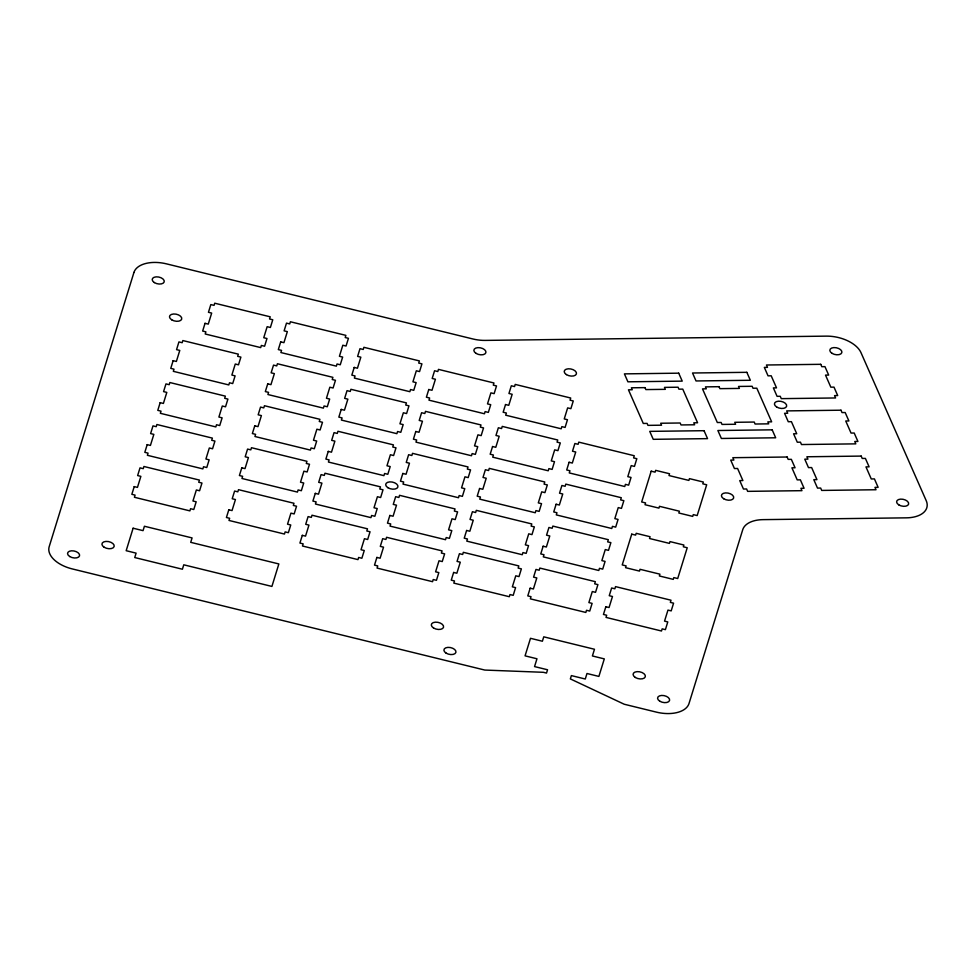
<?xml version="1.0" encoding="UTF-8"?>
<svg xmlns="http://www.w3.org/2000/svg" width="976" height="976" viewBox="0 0 976 976"><rect width="100%" height="100%" fill="white"/><g stroke="black" fill="none" stroke-linecap="round" stroke-linejoin="round"><path stroke-width="1.46" d="M133.932 272.475L49.19 546.67A28.646 16.104 12.2 0 0 72.224 568.91L484.791 670.061L543.4 672.305L546.523 673.074L547.548 669.768L534.555 666.584L536.971 658.776L525.064 655.848L530.493 638.316L542.388 641.232L543.754 636.828L594.469 649.26L592.408 655.97L604.303 658.885L598.886 676.417L586.979 673.501L585.283 679.015L571.375 675.599L570.362 678.918L624.213 704.233L656.445 712.138A28.646 16.104 12.2 0 0 689.007 703.525L742.736 529.687A28.646 16.104 12.2 0 1 763.11 519.635L906.423 517.841A28.646 16.104 12.2 0 0 926.2 500.639L860.991 352.653A28.646 16.104 12.2 0 0 826.355 336.134L485.06 340.404A28.67 16.116 12.2 0 1 472.86 338.965L166.493 263.862A28.646 16.104 12.2 0 0 133.932 272.475M134.224 486.609L131.845 494.32L135.078 495.113L134.407 497.272L189.893 510.875L190.564 508.716L193.785 509.509L196.176 501.786L192.943 500.993L196.359 489.964L199.58 490.757L201.971 483.035L198.738 482.254L199.409 480.082L143.923 466.479L143.252 468.651L140.019 467.858L137.64 475.568L140.861 476.361L137.457 487.39L134.224 486.609M147.193 444.629L144.814 452.339L148.047 453.132L147.376 455.292L202.862 468.895L203.533 466.735L206.766 467.528L209.145 459.818L205.912 459.025L209.328 447.984L212.548 448.777L214.94 441.067L211.707 440.274L212.378 438.114L156.892 424.511L156.221 426.671L152.988 425.878L150.609 433.588L153.842 434.381L150.426 445.422L147.193 444.629M160.174 402.649L157.783 410.359L161.016 411.152L160.345 413.312L215.842 426.915L216.501 424.755L219.734 425.548L222.113 417.838L218.892 417.045L222.296 406.004L225.529 406.797L227.908 399.086L224.687 398.293L225.346 396.134L169.861 382.531L169.19 384.69L165.969 383.897L163.578 391.608L166.811 392.401L163.395 403.442L160.174 402.649M173.142 360.669L170.763 368.379L173.984 369.172L173.325 371.331L228.811 384.934L229.482 382.775L232.703 383.568L235.094 375.858L231.861 375.065L235.277 364.024L238.498 364.817L240.889 357.106L237.656 356.313L238.327 354.154L182.841 340.551L182.17 342.71L178.937 341.917L176.558 349.64L179.779 350.421L176.375 361.462L173.142 360.669M133.114 528.211L126.172 550.696L136.103 553.136L134.737 557.54L182.402 569.228L183.769 564.811L271.914 586.43L278.855 563.945L190.71 542.339L192.077 537.922L144.411 526.247L143.045 530.651L133.114 528.211M205.033 323.324L202.654 331.047L205.875 331.84L205.216 333.999L260.702 347.602L261.361 345.443L264.594 346.224L266.973 338.513L263.752 337.72L267.156 326.692L270.389 327.472L272.768 319.762L269.547 318.969L270.218 316.81L214.72 303.207L214.061 305.366L210.828 304.585L208.449 312.296L211.67 313.089L208.266 324.117L205.033 323.324M228.811 509.789L226.42 517.5L229.653 518.293L228.982 520.452L284.467 534.055L285.138 531.896L288.371 532.689L290.75 524.978L287.53 524.185L290.933 513.144L294.166 513.937L296.545 506.227L293.325 505.434L293.983 503.274L238.498 489.671L237.827 491.831L234.606 491.038L232.215 498.748L235.448 499.541L232.032 510.582L228.811 509.789M241.78 467.821L239.401 475.532L242.621 476.325L241.963 478.484L297.448 492.087L298.107 489.928L301.34 490.721L303.719 482.998L300.498 482.217L303.902 471.176L307.135 471.969L309.514 464.259L306.293 463.466L306.952 461.306L251.466 447.703L250.808 449.863L247.575 449.07L245.196 456.78L248.416 457.573L245.013 468.614L241.78 467.821M254.748 425.841L252.369 433.551L255.602 434.344L254.931 436.504L310.417 450.107L311.088 447.947L314.309 448.74L316.7 441.03L313.467 440.237L316.883 429.196L320.104 429.989L322.495 422.279L319.262 421.486L319.933 419.326L264.447 405.723L263.776 407.883L260.543 407.09L258.164 414.8L261.397 415.593L257.981 426.634L254.748 425.841M267.729 383.861L265.338 391.571L268.571 392.364L267.9 394.524L323.385 408.127L324.056 405.967L327.289 406.76L329.668 399.05L326.448 398.257L329.851 387.216L333.084 388.009L335.463 380.298L332.23 379.505L332.901 377.346L277.416 363.743L276.745 365.902L273.524 365.109L271.133 372.82L274.366 373.613L270.95 384.654L267.729 383.861M280.698 341.881L278.319 349.591L281.539 350.384L280.881 352.543L336.366 366.146L337.037 363.987L340.258 364.78L342.649 357.07L339.416 356.277L342.82 345.236L346.053 346.029L348.432 338.318L345.211 337.525L345.882 335.366L290.384 321.763L289.726 323.922L286.493 323.129L284.114 330.84L287.334 331.633L283.931 342.674L280.698 341.881M302.304 535.348L299.925 543.059L303.158 543.852L302.487 546.011L357.972 559.614L358.643 557.455L361.864 558.248L364.255 550.525L361.022 549.732L364.438 538.703L367.659 539.496L370.05 531.774L366.817 530.993L367.488 528.821L312.003 515.218L311.332 517.39L308.099 516.597L305.72 524.307L308.953 525.1L305.537 536.129L302.304 535.348M315.285 493.368L312.893 501.078L316.126 501.871L315.455 504.031L370.953 517.634L371.612 515.474L374.845 516.267L377.224 508.545L374.003 507.764L377.407 496.723L380.64 497.516L383.019 489.793L379.798 489.013L380.457 486.853L324.971 473.238L324.3 475.41L321.08 474.617L318.688 482.327L321.921 483.12L318.505 494.161L315.285 493.368M328.253 451.388L325.874 459.098L329.095 459.891L328.436 462.051L383.922 475.654L384.593 473.494L387.814 474.287L390.205 466.565L386.972 465.784L390.388 454.743L393.609 455.536L396 447.825L392.767 447.032L393.438 444.873L337.952 431.27L337.281 433.429L334.048 432.636L331.669 440.347L334.89 441.14L331.486 452.181L328.253 451.388M341.234 409.408L338.843 417.118L342.076 417.911L341.405 420.07L396.89 433.673L397.561 431.514L400.794 432.307L403.173 424.597L399.94 423.804L403.356 412.763L406.589 413.556L408.968 405.845L405.735 405.052L406.406 402.893L350.921 389.29L350.25 391.449L347.029 390.656L344.638 398.367L347.871 399.16L344.455 410.201L341.234 409.408M354.203 367.427L351.824 375.138L355.044 375.931L354.373 378.09L409.871 391.693L410.53 389.534L413.763 390.327L416.142 382.616L412.921 381.823L416.325 370.782L419.558 371.575L421.937 363.865L418.716 363.072L419.375 360.913L363.889 347.31L363.231 349.469L359.998 348.676L357.619 356.386L360.839 357.179L357.436 368.22L354.203 367.427M376.882 557.418L374.503 565.128L377.736 565.921L377.065 568.081L432.551 581.684L433.222 579.524L436.443 580.317L438.834 572.595L435.601 571.814L439.017 560.773L442.238 561.566L444.629 553.843L441.396 553.063L442.067 550.891L386.581 537.288L385.91 539.46L382.677 538.667L380.298 546.377L383.531 547.17L380.115 558.211L376.882 557.418M389.863 515.438L387.472 523.148L390.705 523.941L390.034 526.101L445.52 539.704L446.191 537.544L449.424 538.337L451.803 530.615L448.57 529.834L451.986 518.793L455.219 519.586L457.598 511.875L454.365 511.082L455.036 508.923L399.55 495.32L398.879 497.479L395.658 496.686L393.267 504.397L396.5 505.19L393.084 516.231L389.863 515.438M402.832 473.458L400.453 481.168L403.674 481.961L403.015 484.12L458.5 497.723L459.159 495.564L462.392 496.357L464.771 488.647L461.55 487.854L464.954 476.813L468.187 477.606L470.566 469.895L467.345 469.102L468.016 466.943L412.519 453.34L411.86 455.499L408.627 454.706L406.248 462.417L409.469 463.21L406.065 474.251L402.832 473.458M415.8 431.477L413.421 439.188L416.654 439.981L415.983 442.14L471.469 455.743L472.14 453.584L475.361 454.377L477.752 446.666L474.519 445.873L477.935 434.832L481.156 435.625L483.547 427.915L480.314 427.122L480.985 424.963L425.499 411.36L424.828 413.519L421.595 412.726L419.216 420.436L422.449 421.229L419.033 432.27L415.8 431.477M428.781 389.497L426.39 397.208L429.623 398.001L428.952 400.16L484.438 413.763L485.109 411.604L488.342 412.397L490.721 404.686L487.5 403.893L490.904 392.852L494.137 393.645L496.516 385.935L493.295 385.142L493.954 382.982L438.468 369.379L437.797 371.539L434.576 370.746L432.185 378.456L435.418 379.249L432.002 390.29L428.781 389.497M453.645 572.448L451.254 580.159L454.487 580.952L453.816 583.111L509.301 596.714L509.972 594.555L513.205 595.336L515.584 587.625L512.351 586.832L515.767 575.803L519 576.596L521.379 568.874L518.146 568.081L518.817 565.921L463.332 552.318L462.661 554.478L459.428 553.697L457.049 561.407L460.282 562.2L456.866 573.229L453.645 572.448M466.613 530.468L464.234 538.179L467.455 538.972L466.784 541.131L522.282 554.734L522.941 552.575L526.174 553.368L528.553 545.645L525.332 544.852L528.736 533.823L531.969 534.616L534.348 526.894L531.127 526.113L531.786 523.941L476.3 510.338L475.629 512.51L472.408 511.717L470.017 519.427L473.25 520.22L469.846 531.249L466.613 530.468M479.582 488.488L477.203 496.198L480.436 496.991L479.765 499.151L535.251 512.754L535.922 510.594L539.142 511.387L541.534 503.665L538.301 502.884L541.717 491.843L544.937 492.636L547.329 484.913L544.096 484.133L544.767 481.961L489.281 468.358L488.61 470.53L485.377 469.737L482.998 477.447L486.219 478.24L482.815 489.281L479.582 488.488M492.563 446.508L490.172 454.218L493.405 455.011L492.734 457.171L548.219 470.774L548.89 468.614L552.123 469.407L554.502 461.685L551.269 460.904L554.685 449.863L557.918 450.656L560.297 442.945L557.064 442.152L557.735 439.993L502.25 426.39L501.579 428.549L498.358 427.756L495.967 435.467L499.2 436.26L495.784 447.301L492.563 446.508M505.531 404.528L503.152 412.238L506.373 413.031L505.702 415.19L561.2 428.793L561.859 426.634L565.092 427.427L567.471 419.717L564.25 418.924L567.654 407.883L570.887 408.676L573.266 400.965L570.045 400.172L570.704 398.013L515.218 384.41L514.559 386.569L511.326 385.776L508.947 393.487L512.168 394.28L508.764 405.321L505.531 404.528M530.175 588.186L527.784 595.897L531.017 596.69L530.346 598.849L585.832 612.452L586.503 610.293L589.736 611.086L592.115 603.375L588.882 602.582L592.298 591.541L595.531 592.334L597.91 584.624L594.677 583.831L595.348 581.672L539.862 568.069L539.191 570.228L535.97 569.435L533.579 577.145L536.812 577.938L533.396 588.979L530.175 588.186M543.144 546.218L540.753 553.929L543.986 554.722L543.315 556.881L598.8 570.484L599.471 568.325L602.704 569.118L605.083 561.395L601.863 560.614L605.266 549.573L608.499 550.366L610.878 542.644L607.658 541.863L608.316 539.691L552.831 526.088L552.16 528.26L548.939 527.467L546.548 535.177L549.781 535.97L546.365 547.011L543.144 546.218M556.113 504.238L553.734 511.949L556.954 512.742L556.296 514.901L611.781 528.504L612.452 526.345L615.673 527.138L618.064 519.415L614.831 518.634L618.247 507.593L621.468 508.386L623.859 500.676L620.626 499.883L621.297 497.723L565.799 484.12L565.141 486.28L561.908 485.487L559.529 493.197L562.749 493.99L559.346 505.031L556.113 504.238M569.093 462.258L566.702 469.968L569.935 470.761L569.264 472.921L624.75 486.524L625.421 484.364L628.654 485.157L631.033 477.447L627.8 476.654L631.216 465.613L634.449 466.406L636.828 458.696L633.595 457.903L634.266 455.743L578.78 442.14L578.109 444.3L574.888 443.507L572.497 451.217L575.73 452.01L572.314 463.051L569.093 462.258M605.84 606.743L603.449 614.453L606.682 615.246L606.011 617.405L661.496 631.008L662.167 628.849L665.4 629.642L667.779 621.919L664.546 621.126L667.962 610.098L671.195 610.891L673.574 603.168L670.341 602.387L671.012 600.216L615.527 586.613L614.856 588.784L611.635 587.991L609.244 595.702L612.477 596.495L609.061 607.523L605.84 606.743M631.74 534.153L622.224 564.933L626.116 565.885L625.567 567.678L639.475 571.082L640.024 569.301L659.922 574.169L659.361 575.962L673.269 579.378L673.818 577.585L677.71 578.536L687.226 547.756L683.334 546.792L683.883 545.011L669.987 541.595L669.426 543.388L649.54 538.508L650.089 536.727L636.193 533.311L635.632 535.104L631.74 534.153M651.199 471.176L641.683 501.969L645.575 502.921L645.026 504.714L658.934 508.118L659.483 506.324L679.381 511.204L678.82 512.998L692.728 516.402L693.277 514.608L697.169 515.572L706.685 484.779L702.793 483.828L703.342 482.034L689.446 478.63L688.885 480.424L668.999 475.544L669.548 473.75L655.652 470.347L655.091 472.14L651.199 471.176M645.002 387.631L631.399 387.801L632.253 389.753L628.446 389.802L643.282 423.462L647.088 423.401L647.954 425.365L661.557 425.194L660.703 423.242L680.162 422.998L681.028 424.95L694.631 424.78L693.777 422.815L697.584 422.779L682.761 389.119L678.942 389.168L678.076 387.216L664.473 387.387L665.339 389.339L645.868 389.583L645.002 387.631M719.056 386.691L705.453 386.874L706.307 388.826L702.5 388.875L717.336 422.523L721.142 422.474L722.008 424.426L735.611 424.267L734.757 422.303L754.228 422.059L755.082 424.023L768.698 423.84L767.831 421.888L771.65 421.839L756.815 388.192L752.996 388.241L752.142 386.289L738.527 386.447L739.393 388.411L719.922 388.655L719.056 386.691M820.755 364.316L766.441 365L767.49 367.366L764.33 367.403L768.039 375.833L771.199 375.797L776.518 387.862L773.358 387.899L777.079 396.329L780.239 396.293L781.276 398.647L835.59 397.964L834.541 395.609L837.701 395.561L833.992 387.13L830.832 387.179L825.513 375.113L828.673 375.077L824.952 366.634L821.792 366.683L820.755 364.316M678.71 373.174L624.408 373.869L627.91 381.811L682.224 381.128L678.71 373.174M746.835 372.32L692.533 373.003L696.034 380.957L750.349 380.274L746.835 372.32M840.983 410.201L786.668 410.896L787.717 413.251L784.558 413.299L788.266 421.73L791.426 421.681L796.733 433.747L793.573 433.783L797.294 442.226L800.454 442.177L801.491 444.544L855.806 443.86L854.756 441.494L857.916 441.457L854.207 433.027L851.048 433.063L845.741 420.998L848.9 420.961L845.179 412.531L842.02 412.567L840.983 410.201M704.05 430.697L649.735 431.368L653.249 439.322L707.551 438.639L704.05 430.697M772.187 429.83L717.872 430.514L721.386 438.468L775.688 437.785L772.187 429.83M787.132 457.012L732.817 457.695L733.867 460.062L730.719 460.099L734.428 468.529L737.588 468.492L742.895 480.558L739.735 480.595L743.456 489.025L746.616 488.988L747.653 491.355L801.967 490.672L800.918 488.305L804.078 488.268L800.369 479.838L797.209 479.875L791.902 467.809L795.062 467.772L791.341 459.342L788.181 459.379L787.132 457.012M861.186 456.085L806.871 456.768L807.921 459.135L804.773 459.171L808.482 467.602L811.642 467.565L816.949 479.631L813.789 479.667L817.51 488.098L820.67 488.061L821.707 490.428L876.021 489.745L874.972 487.378L878.132 487.341L874.423 478.911L871.263 478.948L865.956 466.882L869.116 466.845L865.395 458.415L862.235 458.452L861.186 456.085M776.64 406.992A6.234 3.501 12.2 0 0 786.607 406.309A6.234 3.501 12.2 0 0 778.433 401.185A6.234 3.501 12.2 0 0 776.64 406.992M723.655 498.724A6.234 3.501 12.2 0 0 733.635 498.041A6.234 3.501 12.2 0 0 725.449 492.904A6.234 3.501 12.2 0 0 723.655 498.724M566.434 374.613A6.234 3.501 12.2 0 0 576.413 373.93A6.234 3.501 12.2 0 0 568.227 368.794A6.234 3.501 12.2 0 0 566.434 374.613M171.715 319.811A6.234 3.501 12.2 0 0 181.695 319.128A6.234 3.501 12.2 0 0 173.508 313.991A6.234 3.501 12.2 0 0 171.715 319.811M387.899 487.695A6.234 3.501 12.2 0 0 397.879 487.012A6.234 3.501 12.2 0 0 389.705 481.888A6.234 3.501 12.2 0 0 387.899 487.695M104.151 547.231A6.234 3.501 12.2 0 0 114.131 546.548A6.234 3.501 12.2 0 0 105.945 541.412A6.234 3.501 12.2 0 0 104.151 547.231M433.539 627.983A6.234 3.501 12.2 0 0 443.519 627.3A6.234 3.501 12.2 0 0 435.345 622.163A6.234 3.501 12.2 0 0 433.539 627.983M635.315 677.454A6.234 3.501 12.2 0 0 645.295 676.771A6.234 3.501 12.2 0 0 637.108 671.634A6.234 3.501 12.2 0 0 635.315 677.454M446.069 653.103A6.137 3.453 12.2 0 0 455.89 652.432A6.137 3.453 12.2 0 0 447.838 647.381A6.137 3.453 12.2 0 0 446.069 653.103M659.739 701.171A6.137 3.453 12.2 0 0 669.56 700.5A6.137 3.453 12.2 0 0 661.508 695.449A6.137 3.453 12.2 0 0 659.739 701.171M898.774 504.848A6.137 3.453 12.2 0 0 908.595 504.177A6.137 3.453 12.2 0 0 900.543 499.126A6.137 3.453 12.2 0 0 898.774 504.848M832.003 353.324A6.137 3.453 12.2 0 0 841.824 352.653A6.137 3.453 12.2 0 0 833.772 347.59A6.137 3.453 12.2 0 0 832.003 353.324M476.044 353.373A6.137 3.453 12.2 0 0 485.865 352.702A6.137 3.453 12.2 0 0 477.813 347.639A6.137 3.453 12.2 0 0 476.044 353.373M154.367 282.576A6.137 3.453 12.2 0 0 164.188 281.905A6.137 3.453 12.2 0 0 156.136 276.855A6.137 3.453 12.2 0 0 154.367 282.576M69.711 556.527A6.137 3.453 12.2 0 0 79.532 555.856A6.137 3.453 12.2 0 0 71.48 550.806A6.137 3.453 12.2 0 0 69.711 556.527"/></g></svg>
